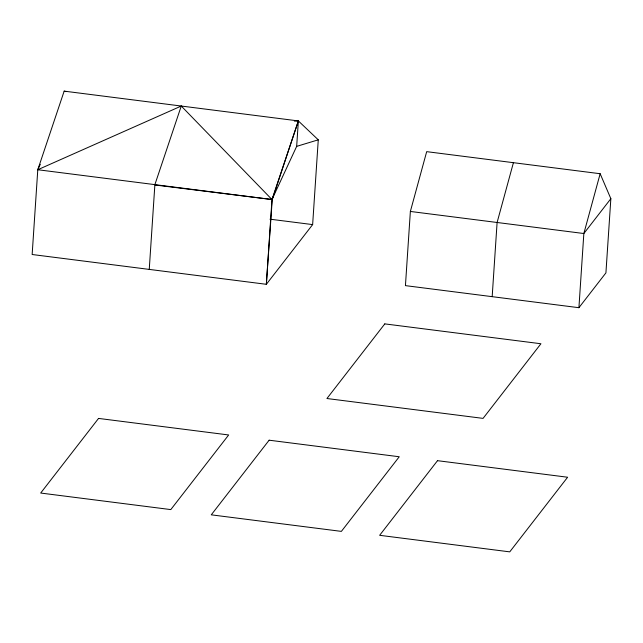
<?xml version="1.0" encoding="UTF-8"?>
<svg xmlns="http://www.w3.org/2000/svg" width="643" height="643" viewBox="0 0 643 643"><rect width="100%" height="100%" fill="white"/><g stroke="black" fill="none" stroke-linecap="round" stroke-linejoin="round"><path stroke-width="0.96" d="M40.292 164.327L37.784 169.736L32.15 254.507L266.347 284.302L312.643 224.6L318.269 139.828L298.36 120.932L64.163 91.137L37.784 169.736L272.238 199.563L298.36 120.932L294.357 121.101M149.248 269.409L154.883 184.629L181.262 106.039L271.973 199.531L266.347 284.302L272.238 199.563M271.973 199.531L296.672 146.363L298.36 120.932L271.973 199.531L155.092 185.007M410.363 211.451L405.436 285.629L578.917 307.7L605.923 272.873L610.85 198.695L600.16 173.723L426.687 151.652L410.363 211.451L583.844 233.522L610.85 198.695M492.176 296.664L497.103 222.486L513.419 162.687M578.917 307.7L583.844 233.522L600.16 173.723M37.784 169.736L181.262 106.039M296.672 146.363L318.269 139.828M269.972 219.175L312.643 224.6M64.163 91.137L66.108 91.619M98.556 418.416L40.686 493.044L170.797 509.594L228.667 434.965L98.556 418.416M269.136 440.198L211.266 514.834L341.377 531.383L399.247 456.755L269.136 440.198M384.803 323.887L326.933 398.515L483.062 418.384L540.932 343.748L384.803 323.887M437.513 460.677L379.643 535.306L509.746 551.863L567.616 477.235L437.513 460.677"/></g></svg>
